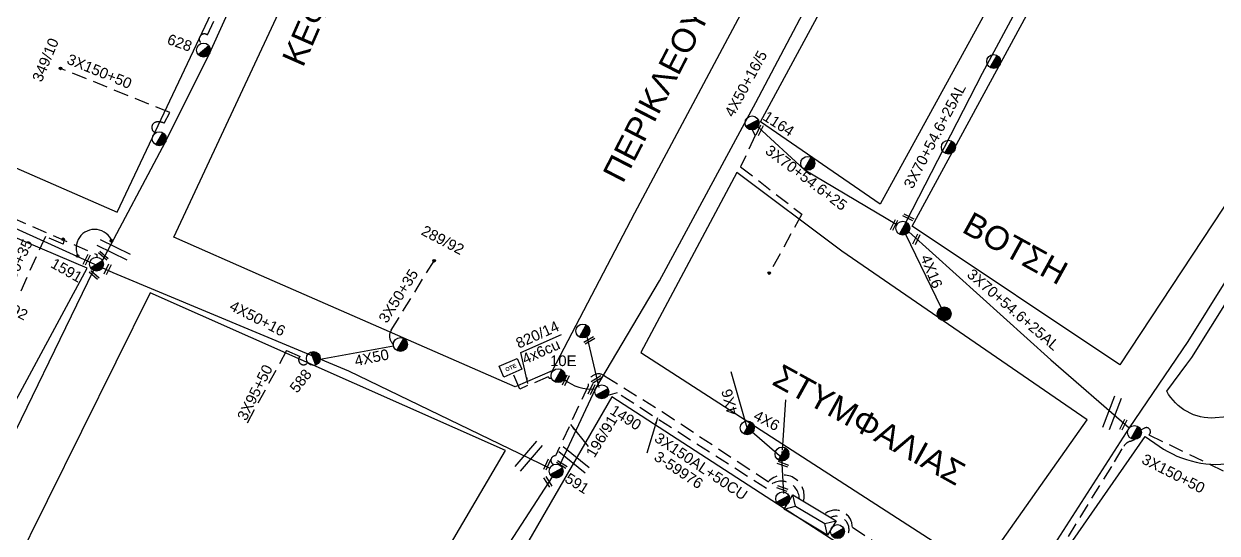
# Model space of a CAD drawing. Header units: millimetres. Extents: x 898 to 5598, y 789 to 3443.
# Drawn here: x 1955.3 to 2157.3, y 921 to 1007.2 of the extents above; entities that cross this region are included whole.
import ezdxf

# ---------------------------------------------------------------- set-up
doc = ezdxf.new("R2010")
doc.units = ezdxf.units.MM
doc.linetypes.add('DASHED', pattern=[19.05, 12.7, -6.35])
for name, color, linetype in [('Pillar OTE', 7, 'Continuous'), ('Άγνωστα', 7, 'Continuous'), ('Γυμνά εναέρια ΧΤ (3Φ)   4x50CU', 7, 'Continuous'), ('Γυμνά εναέρια ΧΤ και ΦΟΠ (3Φ)   4x50+16AL', 7, 'Continuous'), ('Εναέρια παροχή ΧΤ 4x16', 7, 'SYN_LINE'), ('Επιγραφές - Σχήματα', 7, 'Continuous'), ('Καλώδια Χ.Τ. 3Χ50+35', 7, 'DASHED'), ('Καλώδια ΧΤ   3x150+50AL', 7, 'DASHED'), ('Καλώδια ΧΤ   3x150+50AL XLPE', 7, 'DASHED'), ('Καλώδια ΧΤ   3x150AL+50CU', 7, 'DASHED'), ('Μηχανική τομή', 7, 'Continuous'), ('Στύλος Ξύλινος', 7, 'Continuous'), ('Στύλος Ξύλινος @ 1', 7, 'Continuous'), ('Στύλος ΦΜ', 7, 'Continuous'), ('Στύλος ΦΜ @ 1', 7, 'Continuous'), ('Συνδέσεις', 7, 'Continuous'), ('Συνεστραμμένα ΧΤ   3x70+54.6+25 AL', 7, 'SYN_LINE'), ('Τομή', 7, 'Continuous'), ('Υποσταθμός εναέριος 2 στύλων', 7, 'Continuous'), ('Υποσταθμός πόλεως', 7, 'Continuous'), ('Υπόβαθρο ΔΕΗ', 7, 'Continuous'), ('Υπόγεια Καλώδια Δικτύου ΧΤ   .15', 7, 'DASHED'), ('Υπόγεια καλώδια Παροχών ΧΤ   4x50AL', 7, 'DASHED'), ('Υπόγεια καλώδια Παροχών ΧΤ   4x6', 7, 'DASHED')]:
    doc.layers.add(name, color=color, linetype=linetype)
doc.styles.add('arial', font='arial.ttf')
doc.styles.get("Standard").update_dxf_attribs({"font": 'arial.ttf'})
doc.linetypes.add('SYN_LINE', pattern='A,0.5,-0.0001,["/\\/\\/\\/",Standard,S=0.1,R=0,X=0,Y=-0.05],-0.25', length=0.7501)
doc.dimstyles.new('ISO-25', dxfattribs={"dimtxt": 2.5, "dimasz": 2.5, "dimexe": 1.25, "dimexo": 0.625, "dimtad": 1, "dimtxsty": 'Standard', "dimcen": 2.5, "dimadec": 0, "dimazin": 0, "dimtfac": 1, "dimtmove": 0, "dimatfit": 3, "dimfxl": 1, "dimarcsym": 0})

# ---------------------------------------------------------------- blocks, each defined once
blk = doc.blocks.new('ΥΠΑΡΧΩΝ ΤΣΙΜΕΝΤΕΝΙΟΣ ΣΤΥΛΟΣ')
at = {"layer": 'Στύλος ΦΜ'}
blk.add_hatch(color=7, dxfattribs=at).paths.add_polyline_path([(-1.29, -2.28, 0.574793), (2.62, 0, 0.268822), (1.3, 2.27)])
at = {"layer": 'Στύλος ΦΜ', "color": 7}
blk.add_line((-1.29, -2.28), (1.3, 2.27), dxfattribs=at)
blk.add_circle((0, 0), 2.62, dxfattribs=at)
at = {"layer": 'Στύλος ΦΜ', "flags": 4}
for tag, p in [('ΑΡΙΘΜΟΣ', (-4.68, 8.05)), ('ΤΥΠΟΣ', (-4.91, 3.03))]:
    blk.add_attdef(tag, p, '', height=4, dxfattribs=at)
blk = doc.blocks.new('ΥΠΑΡΧΩΝ ΞΥΛΙΝΟΣ ΣΤΥΛΟΣ')
at = {"layer": 'Στύλος Ξύλινος'}
h = blk.add_hatch(color=7, dxfattribs=at)
h.paths.add_polyline_path([(-2.62, 0, 0.270008), (-1.29, -2.28), (1.3, 2.27, 0.576266)])
h.paths.add_polyline_path([(-1.29, -2.28, 0.574793), (2.62, 0, 0.268822), (1.3, 2.27)])
at = {"layer": 'Στύλος Ξύλινος', "color": 7}
blk.add_line((-1.29, -2.28), (1.3, 2.27), dxfattribs=at)
blk.add_circle((0, 0), 2.62, dxfattribs=at)
at = {"layer": 'Στύλος Ξύλινος', "flags": 4}
for tag, p in [('ΑΡΙΘΜΟΣ', (-4.91, 8.6)), ('ΤΥΠΟΣ', (-4.85, 3.39))]:
    blk.add_attdef(tag, p, '', height=4, dxfattribs=at)
blk = doc.blocks.new('ΥΠΟΣΤΑΘΜΟΣ ΕΝΑΕΡΙΟΣ ΕΠΙ 2 ΣΤΥΛΩΝ')
at = {"layer": 'Υποσταθμός εναέριος 2 στύλων', "linetype": 'Continuous'}
for points in [[(-11.97, -2.11, 0.574793), (-8.45, -0.07, 0.268822), (-9.64, 1.98)], [(9.68, -2.15, 0.574793), (13.19, -0.1, 0.268822), (12.01, 1.95)]]:
    blk.add_hatch(color=256, dxfattribs=at).paths.add_polyline_path(points)
for p, q in [((-11.97, -2.11), (-9.64, 1.98)), ((9.68, -2.15), (12.01, 1.95))]:
    blk.add_line(p, q, dxfattribs=at)
for centre in [(-10.81, -0.07), (10.84, -0.1)]:
    blk.add_circle(centre, 2.36, dxfattribs=at)
at = {"layer": 'Υποσταθμός πόλεως', "linetype": 'Continuous', "ltscale": 40}
blk.add_lwpolyline([(-8.57, 2.82), (8.57, 2.82), (8.57, -2.82), (-8.57, -2.82)], close=True, dxfattribs=at)
for points in [[(-5.75, 0), (-8.57, 2.82)], [(-8.57, -2.82), (-5.75, 0)], [(-5.75, 0), (5.75, 0)], [(5.75, 0), (8.57, 2.82)], [(8.57, -2.82), (5.75, 0)]]:
    blk.add_lwpolyline(points, dxfattribs=at)
at = {"layer": 'Υποσταθμός εναέριος 2 στύλων', "ltscale": 40, "flags": 1}
for tag, p in [('ΜΕΤΑΣΧΗΜΑΤΙΣΜΟΣ', (14.09, 2.51)), ('ΙΣΧΥΣ', (14.07, -0.28)), ('ΑΡΙΘΜΟΣ', (14.19, -3))]:
    blk.add_attdef(tag, p, '', height=1.8, dxfattribs=at)
blk = doc.blocks.new('ΤΟΜΗ')
at = {"layer": 'Τομή', "ltscale": 40}
for p, q in [((-5.68, 0), (5.68, 0)), ((5.68, -2.33), (-5.68, -2.33))]:
    blk.add_line(p, q, dxfattribs=at)
blk = doc.blocks.new('ΜΗΧΑΝΙΚΗ ΤΟΜΗ')
at = {"layer": 'Μηχανική τομή', "ltscale": 40}
for p, q in [((-1.89, 0.78), (1.89, 0.78)), ((1.89, 0), (-1.89, 0))]:
    blk.add_line(p, q, dxfattribs=at)
blk = doc.blocks.new('_ΣΥΝΔΕΣΗ')
at = {"layer": 'Συνδέσεις', "linetype": 'SYN_LINE', "ltscale": 40}
blk.add_hatch(color=256, dxfattribs=at).paths.add_polyline_path([(0.5, -0.01, 1), (-0.5, -0.01, 1)])
at = {"layer": 'Συνδέσεις'}
blk.add_circle((0, -0.01), 0.5, dxfattribs=at)
blk = doc.blocks.new('PILLAR ΟΤΕ')
at = {"layer": 'Pillar OTE', "ltscale": 40}
blk.add_lwpolyline([(-3.31, 2.02), (3.39, 2.02), (3.39, -1.99), (-3.31, -1.99)], close=True, dxfattribs=at)
at = {"layer": 'Pillar OTE', "insert": (-1.81, 0.71), "char_height": 1.3575, "width": 109.961, "attachment_point": 1}
blk.add_mtext('{\\fArial|b1|i0|c161|p34;OTE}', dxfattribs=at)

msp = doc.modelspace()

# ---------------------------------------------------------------- linework, layer by layer
at = {"layer": 'Άγνωστα', "color": 85, "linetype": 'DASHED', "ltscale": 0.2}
msp.add_lwpolyline([(1977.55, 988.73), (1977.29, 988.96, -0.669063), (1977.85, 990.62, -0.119474), (1979.03, 990.41), (1980.02, 992.2), (1961.5, 999.68)], format="xyb", dxfattribs=at)
at = {"layer": 'Άγνωστα', "color": 2, "linetype": 'DASHED', "ltscale": 0.2}
msp.add_lwpolyline([(2078.6, 989.26), (2079.13, 988.32), (2076.65, 983.02), (2087.02, 974.97), (2081.5, 965.03)], dxfattribs=at)
at = {"layer": 'Άγνωστα', "color": 2}
msp.add_lwpolyline([(2050.6, 954.26), (2052.67, 945.64)], dxfattribs=at)
at = {"layer": 'Άγνωστα', "color": 1, "linetype": 'DASHED', "ltscale": 0.2}
for points in [[(1999.78, 951.9), (1993.06, 939.56)], [(1999.78, 951.9), (2002.06, 950.9)]]:
    msp.add_lwpolyline(points, dxfattribs=at)
at = {"layer": 'Άγνωστα', "color": 151, "linetype": 'DASHED', "ltscale": 0.2}
for points in [[(2053.62, 947.62), (2063.35, 941.57), (2081.41, 929.66)], [(2050.83, 945.92), (2045.31, 934.09)]]:
    msp.add_lwpolyline(points, dxfattribs=at)
at = {"layer": 'Άγνωστα', "color": 151, "linetype": 'SYN_LINE', "ltscale": 10}
msp.add_lwpolyline([(2083.71, 935.03), (2084.29, 943.54)], dxfattribs=at)
at = {"layer": 'Άγνωστα', "color": 151, "linetype": 'SYN_LINE', "ltscale": 8}
msp.add_lwpolyline([(2083.98, 927.71), (2083.62, 933.72), (2083.7, 934.79)], dxfattribs=at)
at = {"layer": 'Άγνωστα', "color": 151, "linetype": 'DASHED', "ltscale": 0.2}
for centre, radius, start, end in [((2052.6, 946.16), 1.79, 54.885, 187.8176), ((2045.29, 933.32), 0.764, 88.33, 249.8578)]:
    msp.add_arc(centre, radius, start, end, dxfattribs=at)
at = {"layer": 'Γυμνά εναέρια ΧΤ (3Φ)   4x50CU', "color": 1}
msp.add_lwpolyline([(2005.48, 950.46), (2017.9, 952.71)], dxfattribs=at)
at = {"layer": 'Γυμνά εναέρια ΧΤ και ΦΟΠ (3Φ)   4x50+16AL', "color": 2}
msp.add_lwpolyline([(2046.06, 932.49), (2052.09, 945.43), (2062.89, 963.7), (2079.24, 993.89), (2093.04, 1020.16), (2104.7, 1040.71), (2110, 1048.77)], dxfattribs=at)
at = {"layer": 'Γυμνά εναέρια ΧΤ και ΦΟΠ (3Φ)   4x50+16AL', "color": 1}
msp.add_lwpolyline([(1942.07, 977.94), (1970.36, 965.14), (2010.24, 948.48), (2044.37, 932.01)], dxfattribs=at)
at = {"layer": 'Γυμνά εναέρια ΧΤ και ΦΟΠ (3Φ)   4x50+16AL', "color": 1, "ltscale": 40}
msp.add_lwpolyline([(1890.92, 819.39), (1918.28, 871.6), (1937.43, 906.68), (1950.19, 930.69), (1967.09, 965.47)], dxfattribs=at)
at = {"layer": 'Γυμνά εναέρια ΧΤ και ΦΟΠ (3Φ)   4x50+16AL', "color": 151, "ltscale": 40}
msp.add_lwpolyline([(1972.61, 805.32), (1979.71, 818.96), (1979.73, 820.13), (2003.6, 861.91), (2018.98, 887.97), (2032.34, 911.29), (2044.79, 930.51)], dxfattribs=at)
at = {"layer": 'Εναέρια παροχή ΧΤ 4x16', "color": 2, "linetype": 'SYN_LINE', "ltscale": 15}
msp.add_lwpolyline([(2110.6, 959.17), (2104.61, 971.56)], dxfattribs=at)
at = {"layer": 'Καλώδια Χ.Τ. 3Χ50+35', "color": 85, "linetype": 'DASHED', "ltscale": 0.2}
msp.add_lwpolyline([(1962.08, 970.62), (1961.93, 969.9), (1958.96, 971.24), (1954.47, 961.32)], dxfattribs=at)
at = {"layer": 'Καλώδια Χ.Τ. 3Χ50+35', "color": 1, "linetype": 'DASHED', "ltscale": 0.2}
msp.add_lwpolyline([(2017.88, 952.92), (2017.6, 953.25, -0.32121), (2017.48, 955.33), (2024.76, 967.12)], format="xyb", dxfattribs=at)
at = {"layer": 'Καλώδια ΧΤ   3x150+50AL', "color": 85, "linetype": 'DASHED', "ltscale": 0.2}
msp.add_lwpolyline([(1986.4, 1005.35), (1994.38, 1022.28), (1997.34, 1028.9), (1979.49, 1035.74)], dxfattribs=at)
at = {"layer": 'Καλώδια ΧΤ   3x150+50AL', "color": 27, "linetype": 'DASHED', "ltscale": 0.2}
msp.add_lwpolyline([(2144.4, 938.51), (2145.09, 938.8, -0.877069), (2145.76, 937.64), (2164.1, 928.78)], format="xyb", dxfattribs=at)
at = {"layer": 'Καλώδια ΧΤ   3x150+50AL', "color": 85, "linetype": 'DASHED', "ltscale": 0.2}
msp.add_arc((1985.88, 1004.63), 0.886, 54.3445, 234.459, dxfattribs=at)
at = {"layer": 'Καλώδια ΧΤ   3x150+50AL XLPE', "color": 0, "linetype": 'Continuous', "ltscale": 0.2}
msp.add_arc((1967.29, 969.27), 3.15, 20.0894, 208.0803, dxfattribs=at)
at = {"layer": 'Καλώδια ΧΤ   3x150+50AL XLPE', "color": 1, "linetype": 'DASHED', "ltscale": 0.2}
msp.add_arc((2002.65, 950.32), 0.829, 135.9145, 326.9843, dxfattribs=at)
at = {"layer": 'Καλώδια ΧΤ   3x150AL+50CU', "color": 2, "ltscale": 0.2}
msp.add_lwpolyline([(2081, 928.54), (2055.74, 944.72), (2054.15, 944.3)], dxfattribs=at)
at = {"layer": 'Καλώδια ΧΤ   3x150AL+50CU', "color": 27, "ltscale": 0.2}
msp.add_lwpolyline([(2090.89, 924.24, -0.632774), (2095.56, 922), (2121.87, 904.65), (2132.13, 920.41), (2139.95, 933.08), (2141.56, 935.74, -0.172678), (2142.51, 936.51, 0.025927), (2143.33, 936.84)], format="xyb", dxfattribs=at)
at = {"layer": 'Καλώδια ΧΤ   3x150AL+50CU', "color": 2, "linetype": 'DASHED', "ltscale": 0.2}
msp.add_arc((2083.53, 926.71), 3.07, 2.0891, 144.2286, dxfattribs=at)
at = {"layer": 'Καλώδια ΧΤ   3x150AL+50CU', "color": 151, "linetype": 'DASHED', "ltscale": 0.2}
msp.add_arc((2083.91, 927.32), 3.5, 343.8384, 137.5586, dxfattribs=at)
at = {"layer": 'Καλώδια ΧΤ   3x150AL+50CU', "color": 173, "ltscale": 0.2}
msp.add_arc((2092.78, 921.63), 2.22, 344.139, 114.2902, dxfattribs=at)
at = {"layer": 'Συνεστραμμένα ΧΤ   3x70+54.6+25 AL', "color": 2, "ltscale": 11}
msp.add_lwpolyline([(2138.73, 1034.15), (2123.91, 1010.68), (2117.52, 998.79), (2104.64, 973.67)], dxfattribs=at)
at = {"layer": 'Συνεστραμμένα ΧΤ   3x70+54.6+25 AL', "color": 2, "linetype": 'SYN_LINE', "ltscale": 11}
msp.add_lwpolyline([(2079.57, 989.8), (2087.43, 982.57), (2103.09, 973.22)], dxfattribs=at)
at = {"layer": 'Συνεστραμμένα ΧΤ   3x70+54.6+25 AL', "color": 2, "ltscale": 20}
msp.add_lwpolyline([(2105.11, 972.02), (2129.18, 950.34), (2142.44, 938.8)], dxfattribs=at)
at = {"layer": 'Συνεστραμμένα ΧΤ   3x70+54.6+25 AL', "color": 2, "linetype": 'SYN_LINE', "ltscale": 6}
msp.add_arc((2051.31, 952.33), 6.95, 229.1447, 276.4593, dxfattribs=at)
at = {"layer": 'Υπόβαθρο ΔΕΗ'}
for points in [[(1971.08, 975.36), (1997.88, 1032.08), (2013.68, 1066.9), (2027.4, 1095.21), (1984.56, 1118.9), (1966.27, 1129.7), (1949.18, 1138.95), (1925.54, 1095.1), (1895.76, 1039.43), (1882.43, 1014.97), (1943.03, 987.6), (1971.08, 975.36)], [(2100.29, 976.68), (2080.01, 990.61), (2108.39, 1043.13), (2110.91, 1047.87), (2132.76, 1035.96), (2100.29, 976.68)], [(2105.69, 972.98), (2126.14, 1010.6), (2127.96, 1012.42), (2138.99, 1032.91), (2181.1, 1010.5), (2140.83, 949.46), (2105.69, 972.98)], [(2117.2, 914.52), (2135.3, 940.17), (2093.79, 968.72), (2076.01, 982.07), (2059.76, 951.55), (2110.2, 919.04), (2117.2, 914.52)], [(1881.19, 803.24), (1904.69, 850.66), (1907.63, 856.59), (1917.18, 875.88), (1947.61, 931.81), (1966, 965.83), (1932.29, 980.19), (1898.64, 924.78), (1844.31, 835.68), (1829.76, 811.5), (1843.45, 803.23)], [(1959.51, 804.96), (1996.55, 866.38), (2036.83, 935), (1976.7, 961.7), (1947.55, 902.96), (1897.48, 803.78)], [(2039.46, 951.55), (2046.3, 954.62)], [(2043.09, 803.61), (2070.79, 843.62), (2112.06, 907), (2054.83, 944.06), (2023.58, 889.96), (1985.56, 824.69), (1974.45, 804.74)]]:
    msp.add_lwpolyline(points, dxfattribs=at)
msp.add_lwpolyline([(2044.73, 948.47), (2038.49, 945.78), (1995.52, 964.58), (1980.7, 971.13), (2019.02, 1053.17), (2036.6, 1090.59), (2099.65, 1055.05), (2100.91, 1054.34), (2058.7, 975.15)], close=True, dxfattribs=at)
for points in [[(2148.78, 945.03), (2152.17, 949.59), (2153.02, 950.72), (2162.99, 966.56), (2188.96, 1005.28), (2208.06, 995.5), (2182.91, 960.79), (2175.76, 950.84, -0.224829), (2157, 940.49, -0.291478), (2148.78, 945.03, -1.682965)], [(2214.65, 991.84), (2259.24, 968.09), (2260.01, 963.82), (2217.25, 932.51), (2175.69, 877.65), (2125.68, 909.37), (2145.11, 937.38), (2147.53, 935.7, 0.201282), (2160.51, 932.94, 0.154958), (2177.12, 941.92, 0.022906), (2185.93, 951.92), (2214.65, 991.84), (2214.65, 991.84)]]:
    msp.add_lwpolyline(points, format="xyb", dxfattribs=at)
at = {"layer": 'Υπόγεια Καλώδια Δικτύου ΧΤ   .15', "color": 85, "ltscale": 0.2}
msp.add_lwpolyline([(1942.81, 979.08, -0.008845), (1942.79, 978.98), (1967.66, 968.19), (1967.65, 967.71)], format="xyb", dxfattribs=at)
at = {"layer": 'Υπόγεια καλώδια Παροχών ΧΤ   4x50AL', "color": 85, "linetype": 'Continuous', "ltscale": 0.2}
msp.add_lwpolyline([(1968.62, 967.13), (1979.28, 987.23), (1986.75, 1002.22), (2001.04, 1033.86), (2005.8, 1043.15), (2019.27, 1071.94), (2028.53, 1094.91)], dxfattribs=at)
at = {"layer": 'Υπόγεια καλώδια Παροχών ΧΤ   4x50AL', "color": 27, "linetype": 'Continuous', "ltscale": 0.2}
msp.add_lwpolyline([(2187.64, 1006.68), (2168.15, 978.8), (2152.35, 953.44), (2142.44, 938.8), (2120.05, 904.04)], dxfattribs=at)
at = {"layer": 'Υπόγεια καλώδια Παροχών ΧΤ   4x6', "color": 2, "linetype": 'DASHED', "ltscale": 0.2}
msp.add_lwpolyline([(2044.59, 947.36, -0.668352), (2044.08, 947.47), (2039.25, 945.39), (2038.1, 948.07)], format="xyb", dxfattribs=at)
at = {"layer": 'Υπόγεια καλώδια Παροχών ΧΤ   4x6', "color": 151, "linetype": 'SYN_LINE', "ltscale": 10}
msp.add_lwpolyline([(2083.62, 933.72), (2077.78, 938.83), (2075.02, 948.28)], dxfattribs=at)

# ---------------------------------------------------------------- block references
at = {"layer": 'Pillar OTE', "xscale": 0.5, "yscale": 0.5, "zscale": 0.5, "rotation": 23.45305004677832}
msp.add_blockref('PILLAR ΟΤΕ', (2037.68, 948.98), dxfattribs=at)
at = {"layer": 'Μηχανική τομή'}
for p, xscale, yscale, zscale, rotation in [((2080.02, 989.11), 0.4999999999999995, 0.4999999999999995, 0.4999999999999995, 63.70707487867689), ((2102.78, 973.07), 0.4999999999999995, 0.4999999999999995, 0.4999999999999995, 63.70707487867689), ((2105.12, 974.63), 0.4999999999999994, 0.4999999999999994, 0.4999999999999994, 153.6162927522589), ((2106.59, 970.65), 0.4999999999999995, 0.4999999999999995, 0.4999999999999995, 63.70707487867689), ((1966.11, 967.22), 0.4999999999999995, 0.4999999999999995, 0.4999999999999995, 63.70707487867689), ((1968.62, 967.83), 0.4999999999999999, 0.4999999999999999, 0.4999999999999999, 318.189049389745), ((1969.64, 965.58), 0.4999999999999995, 0.4999999999999995, 0.4999999999999995, 63.70707487867689), ((1967.07, 964.56), 0.4999999999999999, 0.4999999999999999, 0.4999999999999999, 318.189049389745), ((2051.14, 953.47), 0.4999999999999994, 0.4999999999999994, 0.4999999999999994, 31.30002015549674), ((2047.22, 946.78), 0.4999999999999997, 0.4999999999999997, 0.4999999999999997, 65.43796085495487), ((2052.38, 946.84), 0.4999999999999994, 0.4999999999999994, 0.4999999999999994, 31.30002015549674), ((2051.58, 945.25), 0.4999999999999997, 0.4999999999999997, 0.4999999999999997, 65.43796085495487), ((2141.61, 939.26), 0.4999999999999995, 0.4999999999999995, 0.4999999999999995, 63.70707487867689), ((2044.07, 932.53), 0.4999999999999997, 0.4999999999999997, 0.4999999999999997, 65.43796085495487), ((2046.25, 932.43), 0.4999999999999995, 0.4999999999999995, 0.4999999999999995, 327.3014255477074), ((2083.87, 932.84), 0.4999999999999995, 0.4999999999999995, 0.4999999999999995, 160.1938638384668), ((2044.17, 929.76), 0.4999999999999996, 0.4999999999999996, 0.4999999999999996, 121.4684539157489), ((2083.77, 928.73), 0.4999999999999995, 0.4999999999999995, 0.4999999999999995, 160.1938638384668)]:
    msp.add_blockref('ΜΗΧΑΝΙΚΗ ΤΟΜΗ', p, dxfattribs=dict(at, xscale=xscale, yscale=yscale, zscale=zscale, rotation=rotation))
at = {"layer": 'Στύλος Ξύλινος @ 1', "ltscale": 40, "xscale": 0.4499999999998181, "yscale": 0.4499999999998181, "zscale": 0.4499999999998181}
msp.add_blockref('ΥΠΑΡΧΩΝ ΞΥΛΙΝΟΣ ΣΤΥΛΟΣ', (2111.1, 958.11), dxfattribs=at)
at = {"layer": 'Στύλος ΦΜ @ 1', "ltscale": 40}
ref = msp.add_blockref('ΥΠΑΡΧΩΝ ΤΣΙΜΕΝΤΕΝΙΟΣ ΣΤΥΛΟΣ', (1985.71, 1002.78), dxfattribs=dict(at, xscale=0.4499999999998181, yscale=0.4499999999998181, zscale=0.4499999999998181, rotation=340.4505265081064))
ref.add_attrib('ΤΥΠΟΣ', '628', (1979.41, 1003.88), dxfattribs={"layer": 'Στύλος ΦΜ', "height": 1.8, "rotation": 340.4505, "flags": 4})
at = {"layer": 'Στύλος ΦΜ @ 1', "ltscale": 40, "xscale": 0.4499999999998181, "yscale": 0.4499999999998181, "zscale": 0.4499999999998181}
for p in [(2119.49, 1000.84), (1978.23, 987.77), (2111.82, 986.35), (2088.01, 983.6), (2104.1, 972.62), (2049.93, 955.22), (2019.05, 952.92), (2077.77, 938.83), (2143.33, 938.02), (2083.65, 934.38)]:
    msp.add_blockref('ΥΠΑΡΧΩΝ ΤΣΙΜΕΝΤΕΝΙΟΣ ΣΤΥΛΟΣ', p, dxfattribs=at)
at = {"layer": 'Στύλος ΦΜ @ 1', "ltscale": 40}
ref = msp.add_blockref('ΥΠΑΡΧΩΝ ΤΣΙΜΕΝΤΕΝΙΟΣ ΣΤΥΛΟΣ', (2078.58, 990.44), dxfattribs=dict(at, xscale=0.449999999999818, yscale=0.449999999999818, zscale=0.449999999999818, rotation=327.4265525482647))
ref.add_attrib('ΤΥΠΟΣ', '1164', (2080.25, 991.06), dxfattribs={"layer": 'Στύλος ΦΜ', "height": 1.8, "rotation": 327.4266, "flags": 4})
ref = msp.add_blockref('ΥΠΑΡΧΩΝ ΤΣΙΜΕΝΤΕΝΙΟΣ ΣΤΥΛΟΣ', (1967.61, 966.53), dxfattribs=dict(at, xscale=0.4499999999998179, yscale=0.4499999999998179, zscale=0.4499999999998179, rotation=330.5188741869576))
ref.add_attrib('ΤΥΠΟΣ', '1591', (1959.67, 966.1), dxfattribs={"layer": 'Στύλος ΦΜ', "height": 1.8, "rotation": 330.5189, "flags": 4})
ref = msp.add_blockref('ΥΠΑΡΧΩΝ ΤΣΙΜΕΝΤΕΝΙΟΣ ΣΤΥΛΟΣ', (2004.31, 950.55), dxfattribs=dict(at, xscale=0.449999999999818, yscale=0.449999999999818, zscale=0.449999999999818, rotation=51.59934376914333))
ref.add_attrib('ΤΥΠΟΣ', '588', (2001.56, 944.58), dxfattribs={"layer": 'Στύλος ΦΜ', "height": 1.8, "rotation": 51.5993, "flags": 4})
ref = msp.add_blockref('ΥΠΑΡΧΩΝ ΤΣΙΜΕΝΤΕΝΙΟΣ ΣΤΥΛΟΣ', (2045.74, 947.65), dxfattribs=dict(at, xscale=0.4499999999998181, yscale=0.4499999999998181, zscale=0.4499999999998181))
ref.add_attrib('ΑΡΙΘΜΟΣ', '10Ε', (2044.39, 949.28), dxfattribs={"layer": 'Στύλος ΦΜ', "height": 1.8, "flags": 4})
ref = msp.add_blockref('ΥΠΑΡΧΩΝ ΤΣΙΜΕΝΤΕΝΙΟΣ ΣΤΥΛΟΣ', (2053.16, 944.93), dxfattribs=dict(at, xscale=0.449999999999818, yscale=0.449999999999818, zscale=0.449999999999818, rotation=327.4265525482647))
ref.add_attrib('ΤΥΠΟΣ', '1490', (2054.37, 941.31), dxfattribs={"layer": 'Στύλος ΦΜ', "height": 1.8, "rotation": 327.4266, "flags": 4})
ref = msp.add_blockref('ΥΠΑΡΧΩΝ ΤΣΙΜΕΝΤΕΝΙΟΣ ΣΤΥΛΟΣ', (2045.43, 931.5), dxfattribs=dict(at, xscale=0.449999999999818, yscale=0.449999999999818, zscale=0.449999999999818, rotation=327.4265525482647))
ref.add_attrib('ΤΥΠΟΣ', '591', (2046.71, 929.79), dxfattribs={"layer": 'Στύλος ΦΜ', "height": 1.8, "rotation": 327.4266, "flags": 4})
at = {"layer": 'Συνδέσεις', "xscale": 0.4499999999999886, "yscale": 0.4499999999999886, "zscale": 0.4499999999999886}
for p in [(1961.5, 999.69), (1961.97, 970.75), (1970.15, 970.49), (1964.4, 967.92), (2024.76, 967.12), (2081.5, 965.03)]:
    msp.add_blockref('_ΣΥΝΔΕΣΗ', p, dxfattribs=at)
at = {"layer": 'Τομή'}
for p, xscale, yscale, zscale, rotation in [((1970.76, 969.48), 0.4999999999999999, 0.4999999999999999, 0.4999999999999999, 334.1578477355765), ((2138.97, 941.57), 0.4999999999999997, 0.4999999999999997, 0.4999999999999997, 69.1609395591385), ((2040.3, 934.42), 0.4999999999999999, 0.4999999999999999, 0.4999999999999999, 49.40890138310634), ((2048.82, 933.86), 0.4999999999999999, 0.4999999999999999, 0.4999999999999999, 321.1505093601728)]:
    msp.add_blockref('ΤΟΜΗ', p, dxfattribs=dict(at, xscale=xscale, yscale=yscale, zscale=zscale, rotation=rotation))
at = {"layer": 'Υποσταθμός εναέριος 2 στύλων', "xscale": 0.5, "yscale": 0.5, "zscale": 0.5, "rotation": 329.2003742899499}
msp.add_blockref('ΥΠΟΣΤΑΘΜΟΣ ΕΝΑΕΡΙΟΣ ΕΠΙ 2 ΣΤΥΛΩΝ', (2088.42, 924.07), dxfattribs=at)

# ---------------------------------------------------------------- texts
at = {"ltscale": 40, "char_height": 4, "width": 94.4586, "attachment_point": 1, "style": 'arial'}
for s, insert, rotation in [('KEΦAΛΛHNIAΣ', (1998.88, 1001.3), 66.3442), ('ΠEPIKΛEOYΣ', (2053.15, 981.88), 62.7154), ('ΒΟΤΣΗ', (2115.84, 975.56), 331.1093), ('ΣΤΥΜΦΑΛΙΑΣ', (2083.67, 949.77), 331.1093)]:
    msp.add_mtext(s, dxfattribs=dict(at, insert=insert, rotation=rotation))
at = {"layer": 'Άγνωστα', "ltscale": 40, "char_height": 1.8, "attachment_point": 1, "style": 'arial'}
for s, insert, width, rotation in [('349/10', (1956.64, 997.91), 9.1716, 67.3104), ('3X150+50', (1963.11, 1002.21), 31.6072, 337.653), ('4X50+16/5', (2073.82, 992.14), 31.6072, 61.6317), ('3X70+54.6+25', (2081.73, 986.86), 31.6072, 322.9341), ('289/92', (2023.25, 973.21), 7.1535, 332.2214), ('3X50+35', (1950.91, 961.78), 31.6072, 64.8821), ('3X50+35', (2015.23, 957.35), 31.6072, 57.6832), ('4X50+16', (1990.78, 960.47), 31.6072, 332.852), ('4X50', (2011.13, 951.01), 31.6072, 11.7215), ('3X95+50', (1991.31, 940.69), 31.6072, 63.1495), ('196/91', (2050.35, 934.56), 7.1535, 58.8282), ('3-59976', (2062.82, 934.99), 7.1535, 326.4044), ('3X150+50', (2145.19, 934.52), 31.6072, 332.8549)]:
    msp.add_mtext(s, dxfattribs=dict(at, insert=insert, width=width, rotation=rotation))
at = {"layer": 'Εναέρια παροχή ΧΤ 4x16', "ltscale": 20, "insert": (2108.73, 968.37), "char_height": 1.8, "width": 31.6072, "attachment_point": 1, "rotation": 291.6601, "style": 'arial'}
msp.add_mtext('4X16', dxfattribs=at)
at = {"layer": 'Καλώδια ΧΤ   3x150AL+50CU', "ltscale": 0.2, "insert": (2062.9, 938.15), "char_height": 1.8, "width": 31.6072, "attachment_point": 1, "rotation": 326.0158, "style": 'arial'}
msp.add_mtext('3X150AL+50CU', dxfattribs=at)
at = {"layer": 'Συνεστραμμένα ΧΤ   3x70+54.6+25 AL', "ltscale": 20, "char_height": 1.8, "width": 31.6072, "attachment_point": 1, "style": 'arial'}
for insert, rotation in [((2104.16, 979.99), 62.2884), ((2115.99, 965.91), 319.268)]:
    msp.add_mtext('3X70+54.6+25AL', dxfattribs=dict(at, insert=insert, rotation=rotation))
at = {"layer": 'Υπόγεια Καλώδια Δικτύου ΧΤ   .15', "ltscale": 0.2, "insert": (1951.85, 960.79), "char_height": 1.8, "width": 31.6072, "attachment_point": 1, "rotation": 332.7651, "style": 'arial'}
msp.add_mtext('2/92', dxfattribs=at)
at = {"layer": 'Υπόγεια καλώδια Παροχών ΧΤ   4x50AL', "color": 7, "ltscale": 0.2, "char_height": 1.8, "attachment_point": 1, "rotation": 24.2605}
for s, insert in [('820/14', (2038.36, 953.85)), ('4x6cu', (2039.41, 951.18))]:
    msp.add_mtext_dynamic_manual_height_columns(s, width=1.8, gutter_width=12.5, heights=[0.118], dxfattribs=dict(at, insert=insert))
at = {"layer": 'Υπόγεια καλώδια Παροχών ΧΤ   4x6', "ltscale": 0.2, "char_height": 1.8, "width": 31.6072, "attachment_point": 1, "style": 'arial'}
for insert, rotation in [((2074.46, 940.77), 104.4613), ((2079.5, 941.9), 332.3091)]:
    msp.add_mtext('4X6', dxfattribs=dict(at, insert=insert, rotation=rotation))

# ---------------------------------------------------------------- leaders
at = {"layer": 'Επιγραφές - Σχήματα', "ltscale": 40}
for points in [[(2040.64, 946.34), (2039.46, 951.55)], [(2047.84, 939.37), (2050.81, 935.66)], [(2062.59, 940.53), (2060.75, 934.55)]]:
    msp.add_leader(points, dimstyle='ISO-25', override={"dimasz": 1, "dimtad": 0}, dxfattribs=at)

doc.saveas('drawing.dxf')
